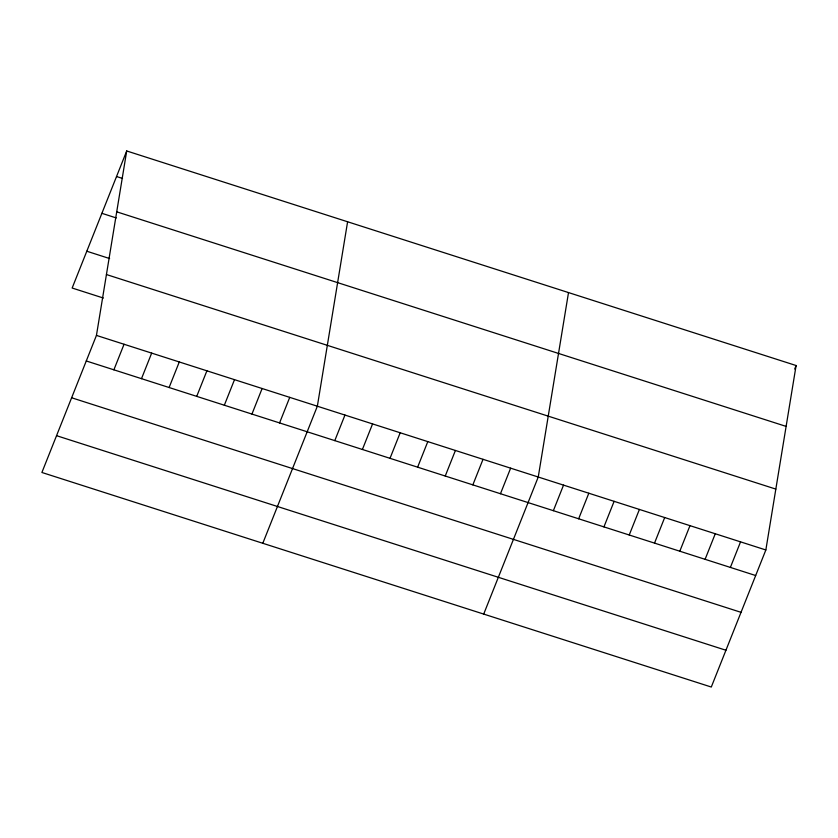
<?xml version="1.0" encoding="UTF-8"?>
<svg xmlns="http://www.w3.org/2000/svg" width="838" height="838" viewBox="0 0 838 838"><rect width="100%" height="100%" fill="white"/><g stroke="black" fill="none" stroke-linecap="round" stroke-linejoin="round"><path stroke-width="1.26" d="M96.443 335.41L126.706 150.966L796.1 365.525L765.848 549.969L711.294 687.034L41.9 472.475L96.443 335.41L765.848 549.969M347.602 221.766L317.351 406.21L262.797 543.286M568.51 292.577L538.247 477.021L483.704 614.086M126.706 150.966L72.152 288.031L103.367 298.035M113.884 369.82L124.055 344.261M141.496 378.671L151.668 353.112M169.108 387.523L179.28 361.964M196.721 396.374L206.902 370.805M224.333 405.225L234.514 379.656M251.945 414.077L262.126 388.507M279.567 422.928L289.739 397.359M334.791 440.62L344.963 415.061M362.404 449.472L372.575 423.913M390.016 458.323L400.187 432.764M417.628 467.175L427.799 441.616M445.24 476.026L455.411 450.467M472.852 484.877L483.023 459.318M500.464 493.729L510.635 468.17M553.363 510.688L563.534 485.118M578.649 518.795L588.821 493.226M603.936 526.893L614.118 501.334M629.233 535L639.404 509.441M654.52 543.108L664.691 517.549M679.807 551.215L689.978 525.656M705.093 559.323L715.264 533.754M794.717 369.013L796.1 365.525M730.38 567.431L740.551 541.861M116.534 176.525L122.537 178.452M116.723 211.825L786.117 426.395M101.89 213.323L116.293 217.943M86.796 251.232L109.61 258.544M106.436 274.539L775.831 489.099M86.272 360.969L755.667 575.528M71.628 397.767L741.022 612.327M56.544 435.676L725.938 650.246"/></g></svg>
